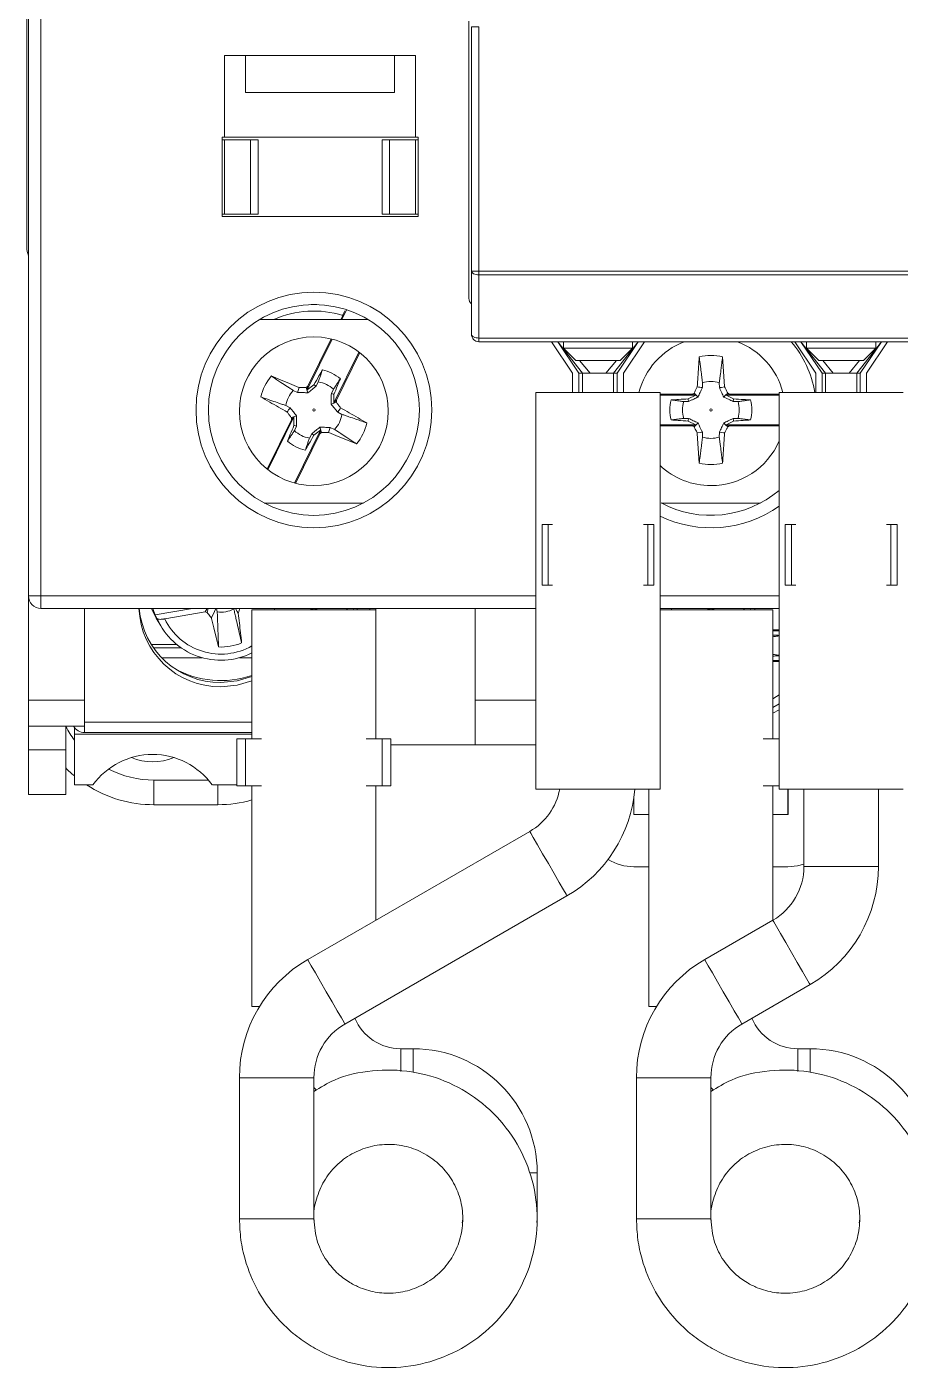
# Model space of a CAD drawing. Header units: millimetres. Extents: x 1004 to 59588, y 686 to 38112.
# Drawn here: x 44362.5 to 44397.7, y 36807.6 to 36861.7 of the extents above; entities that cross this region are included whole.
import ezdxf

# ---------------------------------------------------------------- set-up
doc = ezdxf.new("R2010")
doc.units = ezdxf.units.MM

msp = doc.modelspace()

# ---------------------------------------------------------------- linework, layer by layer
at = {"color": 7, "linetype": 'Continuous', "lineweight": 15}
for p, q in [((44362.549, 36838.707), (44362.549, 36904.707)), ((44363.049, 36904.707), (44363.049, 36838.707)), ((44362.481, 36890.789), (44362.481, 36852.789)), ((44380.299, 36850.707), (44380.299, 36861.881)), ((44380.399, 36851.809), (44380.399, 36861.657)), ((44380.399, 36861.657), (44380.699, 36861.657)), ((44380.699, 36861.657), (44380.699, 36851.809)), ((44378.149, 36860.507), (44370.449, 36860.507)), ((44370.449, 36860.507), (44370.449, 36857.207)), ((44371.299, 36859.007), (44371.299, 36860.507)), ((44377.299, 36860.507), (44377.299, 36859.007)), ((44378.149, 36857.207), (44378.149, 36860.507)), ((44377.299, 36859.007), (44371.299, 36859.007)), ((44370.349, 36857.207), (44370.449, 36857.207)), ((44370.349, 36857.207), (44370.349, 36854.007)), ((44370.448, 36857.107), (44370.349, 36857.107)), ((44370.448, 36857.107), (44370.448, 36854.107)), ((44371.499, 36857.107), (44370.448, 36857.107)), ((44370.449, 36857.207), (44378.149, 36857.207)), ((44371.499, 36857.107), (44371.499, 36854.107)), ((44371.799, 36857.107), (44371.499, 36857.107)), ((44371.799, 36857.107), (44371.799, 36854.107)), ((44376.799, 36854.107), (44376.799, 36857.107)), ((44377.099, 36857.107), (44376.799, 36857.107)), ((44377.099, 36854.107), (44377.099, 36857.107)), ((44378.149, 36857.107), (44377.099, 36857.107)), ((44378.149, 36857.207), (44378.249, 36857.207)), ((44378.149, 36857.107), (44378.149, 36854.107)), ((44378.249, 36857.107), (44378.149, 36857.107)), ((44378.249, 36857.207), (44378.249, 36854.007)), ((44370.349, 36854.107), (44370.448, 36854.107)), ((44370.448, 36854.107), (44371.499, 36854.107)), ((44371.499, 36854.107), (44371.799, 36854.107)), ((44376.799, 36854.107), (44377.099, 36854.107)), ((44377.099, 36854.107), (44378.149, 36854.107)), ((44378.149, 36854.107), (44378.249, 36854.107)), ((44370.349, 36854.007), (44378.249, 36854.007)), ((44380.399, 36851.809), (44380.699, 36851.809)), ((44380.399, 36849.257), (44380.399, 36851.809)), ((44380.699, 36851.659), (44380.699, 36851.809)), ((44380.699, 36851.809), (44409.899, 36851.809)), ((44409.899, 36851.659), (44380.699, 36851.659)), ((44380.699, 36851.659), (44380.699, 36849.107)), ((44373.936, 36850.456), (44374.163, 36850.456)), ((44376.229, 36849.856), (44371.87, 36849.856)), ((44375.211, 36850.023), (44375.129, 36849.856)), ((44375.364, 36850.249), (44375.171, 36849.856)), ((44374.783, 36849.065), (44373.779, 36847.019)), ((44374.745, 36849.074), (44373.809, 36847.167)), ((44380.699, 36849.107), (44409.899, 36849.107)), ((44380.699, 36848.957), (44380.699, 36849.107)), ((44409.899, 36848.957), (44380.699, 36848.957)), ((44384.478, 36847.687), (44383.626, 36848.957)), ((44383.875, 36848.957), (44384.731, 36847.687)), ((44383.875, 36848.957), (44384.874, 36847.687)), ((44384.104, 36848.957), (44384.104, 36848.697)), ((44384.104, 36848.697), (44386.894, 36848.697)), ((44384.104, 36848.697), (44384.604, 36848.197)), ((44386.124, 36847.687), (44387.124, 36848.957)), ((44386.268, 36847.687), (44387.124, 36848.957)), ((44386.394, 36848.197), (44386.894, 36848.697)), ((44387.373, 36848.957), (44386.521, 36847.687)), ((44386.894, 36848.697), (44386.894, 36848.957)), ((44394.278, 36847.687), (44393.426, 36848.957)), ((44393.675, 36848.957), (44394.531, 36847.687)), ((44393.675, 36848.957), (44394.674, 36847.687)), ((44393.904, 36848.957), (44393.904, 36848.697)), ((44393.904, 36848.697), (44396.694, 36848.697)), ((44393.904, 36848.697), (44394.404, 36848.197)), ((44395.924, 36847.687), (44396.924, 36848.957)), ((44396.068, 36847.687), (44396.924, 36848.957)), ((44396.194, 36848.197), (44396.694, 36848.697)), ((44397.173, 36848.957), (44396.321, 36847.687)), ((44396.694, 36848.697), (44396.694, 36848.957)), ((44374.856, 36846.49), (44375.865, 36848.544)), ((44374.956, 36846.605), (44375.896, 36848.521)), ((44386.394, 36848.197), (44384.604, 36848.197)), ((44384.759, 36848.197), (44385.182, 36847.687)), ((44385.817, 36847.687), (44386.24, 36848.197)), ((44396.194, 36848.197), (44394.404, 36848.197)), ((44394.559, 36848.197), (44394.982, 36847.687)), ((44395.617, 36847.687), (44396.04, 36848.197)), ((44384.478, 36846.917), (44384.478, 36847.687)), ((44384.731, 36847.687), (44384.731, 36846.917)), ((44384.874, 36847.687), (44384.731, 36847.687)), ((44385.182, 36847.687), (44384.874, 36847.687)), ((44384.874, 36847.687), (44384.874, 36846.917)), ((44385.196, 36847.687), (44385.182, 36847.687)), ((44385.817, 36847.687), (44385.803, 36847.687)), ((44386.124, 36847.687), (44385.817, 36847.687)), ((44386.124, 36847.687), (44386.268, 36847.687)), ((44386.124, 36847.687), (44386.124, 36846.917)), ((44386.268, 36847.687), (44386.268, 36846.917)), ((44386.521, 36847.687), (44386.521, 36846.917)), ((44394.278, 36846.917), (44394.278, 36847.687)), ((44394.531, 36847.687), (44394.531, 36846.917)), ((44394.674, 36847.687), (44394.531, 36847.687)), ((44394.982, 36847.687), (44394.674, 36847.687)), ((44394.674, 36847.687), (44394.674, 36846.917)), ((44394.996, 36847.687), (44394.982, 36847.687)), ((44395.617, 36847.687), (44395.603, 36847.687)), ((44395.924, 36847.687), (44395.617, 36847.687)), ((44395.924, 36847.687), (44396.068, 36847.687)), ((44395.924, 36847.687), (44395.924, 36846.917)), ((44396.068, 36847.687), (44396.068, 36846.917)), ((44396.321, 36847.687), (44396.321, 36846.917)), ((44373.74, 36847.114), (44373.809, 36847.167)), ((44374.051, 36847.226), (44373.779, 36847.019)), ((44373.809, 36847.167), (44373.779, 36847.019)), ((44374.227, 36847.339), (44374.139, 36847.167)), ((44374.753, 36846.865), (44374.835, 36847.04)), ((44389.711, 36847.301), (44389.707, 36847.108)), ((44390.391, 36847.108), (44390.388, 36847.301)), ((44373.391, 36846.911), (44373.217, 36846.993)), ((44374.856, 36846.49), (44374.854, 36846.832)), ((44374.856, 36846.49), (44374.956, 36846.605)), ((44374.956, 36846.605), (44374.956, 36846.517)), ((44382.999, 36846.917), (44382.999, 36830.917)), ((44382.999, 36846.917), (44387.999, 36846.917)), ((44387.999, 36830.917), (44387.999, 36846.917)), ((44389.293, 36846.846), (44387.999, 36846.846)), ((44389.44, 36846.807), (44387.999, 36846.807)), ((44389.149, 36846.55), (44388.956, 36846.546)), ((44389.44, 36846.807), (44389.134, 36846.655)), ((44389.293, 36846.846), (44389.372, 36846.885)), ((44389.44, 36846.807), (44389.293, 36846.846)), ((44390.805, 36846.846), (44390.659, 36846.807)), ((44392.799, 36846.807), (44390.659, 36846.807)), ((44390.964, 36846.655), (44390.659, 36846.807)), ((44390.727, 36846.885), (44390.805, 36846.846)), ((44392.799, 36846.846), (44390.805, 36846.846)), ((44391.143, 36846.546), (44390.95, 36846.55)), ((44392.799, 36846.917), (44392.799, 36830.917)), ((44392.799, 36846.917), (44397.799, 36846.917)), ((44372.918, 36846.385), (44373.09, 36846.297)), ((44375.18, 36846.03), (44375.009, 36846.118)), ((44373.143, 36845.81), (44372.167, 36843.82)), ((44373.242, 36845.925), (44372.198, 36843.796)), ((44373.242, 36845.925), (44373.143, 36845.81)), ((44373.143, 36845.81), (44373.143, 36845.898)), ((44373.242, 36845.925), (44373.245, 36845.583)), ((44373.345, 36845.55), (44373.263, 36845.375)), ((44374.707, 36845.504), (44374.882, 36845.422)), ((44387.999, 36845.607), (44389.44, 36845.607)), ((44387.999, 36845.569), (44389.293, 36845.569)), ((44388.956, 36845.869), (44389.149, 36845.865)), ((44389.134, 36845.76), (44389.44, 36845.607)), ((44389.293, 36845.569), (44389.44, 36845.607)), ((44389.372, 36845.53), (44389.293, 36845.569)), ((44390.659, 36845.607), (44390.964, 36845.76)), ((44390.659, 36845.607), (44390.805, 36845.569)), ((44390.659, 36845.607), (44392.799, 36845.607)), ((44390.805, 36845.569), (44390.727, 36845.53)), ((44390.805, 36845.569), (44392.799, 36845.569)), ((44390.95, 36845.865), (44391.143, 36845.869)), ((44373.271, 36843.259), (44374.32, 36845.396)), ((44373.309, 36843.249), (44374.289, 36845.248)), ((44373.872, 36845.076), (44373.96, 36845.248)), ((44374.048, 36845.189), (44374.32, 36845.396)), ((44374.289, 36845.248), (44374.32, 36845.396)), ((44374.359, 36845.301), (44374.289, 36845.248)), ((44389.707, 36845.307), (44389.711, 36845.114)), ((44390.388, 36845.114), (44390.391, 36845.307)), ((44372.052, 36842.456), (44376.047, 36842.456)), ((44388.052, 36842.456), (44392.047, 36842.456)), ((44383.245, 36839.14), (44383.245, 36841.591)), ((44383.492, 36841.591), (44383.245, 36841.591)), ((44383.492, 36841.591), (44383.492, 36839.14)), ((44383.67, 36841.591), (44383.492, 36841.591)), ((44387.507, 36841.591), (44387.328, 36841.591)), ((44387.507, 36841.591), (44387.507, 36839.14)), ((44387.754, 36841.591), (44387.507, 36841.591)), ((44387.754, 36841.591), (44387.754, 36839.14)), ((44393.045, 36839.14), (44393.045, 36841.591)), ((44393.292, 36841.591), (44393.045, 36841.591)), ((44393.292, 36841.591), (44393.292, 36839.14)), ((44393.47, 36841.591), (44393.292, 36841.591)), ((44397.307, 36841.591), (44397.128, 36841.591)), ((44397.307, 36841.591), (44397.307, 36839.14)), ((44397.554, 36841.591), (44397.307, 36841.591)), ((44397.554, 36841.591), (44397.554, 36839.14)), ((44383.245, 36839.14), (44383.492, 36839.14)), ((44383.67, 36839.14), (44383.492, 36839.14)), ((44387.507, 36839.14), (44387.328, 36839.14)), ((44387.754, 36839.14), (44387.507, 36839.14)), ((44393.045, 36839.14), (44393.292, 36839.14)), ((44393.47, 36839.14), (44393.292, 36839.14)), ((44397.307, 36839.14), (44397.128, 36839.14)), ((44397.554, 36839.14), (44397.307, 36839.14)), ((44362.549, 36838.707), (44363.049, 36838.707)), ((44362.549, 36834.507), (44362.549, 36838.707)), ((44363.049, 36838.707), (44363.049, 36838.207)), ((44363.049, 36838.707), (44382.999, 36838.707)), ((44387.999, 36838.707), (44392.799, 36838.707)), ((44382.999, 36838.207), (44363.049, 36838.207)), ((44364.799, 36834.507), (44364.799, 36838.207)), ((44367.695, 36837.818), (44367.506, 36838.207)), ((44367.65, 36837.946), (44369.156, 36838.207)), ((44367.734, 36837.788), (44367.65, 36837.946)), ((44368.041, 36837.784), (44369.666, 36838.067)), ((44369.666, 36838.067), (44369.742, 36838.207)), ((44369.75, 36838.042), (44369.666, 36838.067)), ((44369.786, 36838.207), (44369.75, 36838.042)), ((44370.13, 36838.207), (44370.156, 36838.064)), ((44370.823, 36838.18), (44370.819, 36838.207)), ((44371.549, 36838.151), (44371.549, 36832.951)), ((44376.549, 36838.151), (44371.549, 36838.151)), ((44372.471, 36838.151), (44372.448, 36838.207)), ((44373.874, 36838.207), (44374.049, 36838.143)), ((44374.049, 36838.143), (44374.225, 36838.207)), ((44374.049, 36838.143), (44374.049, 36838.207)), ((44375.405, 36838.207), (44375.367, 36838.151)), ((44375.651, 36838.207), (44375.627, 36838.151)), ((44375.799, 36838.151), (44375.799, 36838.207)), ((44376.299, 36838.151), (44376.299, 36838.207)), ((44376.549, 36832.951), (44376.549, 36838.207)), ((44376.549, 36832.951), (44376.549, 36838.151)), ((44380.549, 36838.207), (44380.549, 36834.507)), ((44392.799, 36838.207), (44387.999, 36838.207)), ((44392.549, 36838.151), (44387.999, 36838.151)), ((44388.471, 36838.151), (44388.448, 36838.207)), ((44389.874, 36838.207), (44390.049, 36838.143)), ((44390.049, 36838.143), (44390.225, 36838.207)), ((44390.049, 36838.143), (44390.049, 36838.207)), ((44391.405, 36838.207), (44391.367, 36838.151)), ((44391.651, 36838.207), (44391.627, 36838.151)), ((44391.814, 36838.207), (44391.817, 36838.151)), ((44392.549, 36832.951), (44392.549, 36838.151)), ((44367.695, 36837.818), (44367.879, 36837.5)), ((44392.799, 36837.346), (44392.549, 36837.346)), ((44392.799, 36837.307), (44392.549, 36837.307)), ((44367.497, 36836.751), (44368.518, 36836.751)), ((44367.59, 36836.612), (44368.702, 36836.612)), ((44367.918, 36836.218), (44369.55, 36836.218)), ((44371.049, 36836.218), (44371.549, 36836.218)), ((44392.549, 36836.107), (44392.799, 36836.107)), ((44392.549, 36836.069), (44392.799, 36836.069)), ((44362.549, 36834.507), (44364.799, 36834.507)), ((44362.549, 36833.457), (44362.549, 36834.507)), ((44364.799, 36833.457), (44364.799, 36834.507)), ((44376.549, 36834.152), (44376.549, 36834.152)), ((44380.549, 36834.507), (44382.999, 36834.507)), ((44380.549, 36834.507), (44380.549, 36832.707)), ((44392.799, 36834.358), (44392.549, 36834.216)), ((44392.799, 36834.109), (44392.549, 36833.98)), ((44364.799, 36833.616), (44371.549, 36833.616)), ((44362.549, 36833.457), (44364.799, 36833.457)), ((44362.549, 36833.457), (44362.549, 36832.507)), ((44364.049, 36833.457), (44364.049, 36832.507)), ((44364.399, 36833.403), (44364.399, 36833.384)), ((44364.399, 36833.384), (44364.414, 36833.384)), ((44364.399, 36833.384), (44364.399, 36833.13)), ((44364.399, 36833.13), (44371.549, 36833.13)), ((44364.399, 36833.13), (44364.399, 36831.089)), ((44364.799, 36833.457), (44364.799, 36833.203)), ((44364.799, 36833.203), (44371.549, 36833.203)), ((44362.549, 36832.507), (44364.049, 36832.507)), ((44362.549, 36830.707), (44362.549, 36832.507)), ((44364.049, 36832.507), (44364.049, 36830.707)), ((44371.299, 36832.951), (44370.945, 36832.951)), ((44370.945, 36832.951), (44370.945, 36831.051)), ((44371.936, 36832.951), (44371.299, 36832.951)), ((44371.299, 36832.951), (44371.299, 36831.051)), ((44376.799, 36832.951), (44376.162, 36832.951)), ((44376.799, 36832.951), (44377.153, 36832.951)), ((44376.799, 36831.051), (44376.799, 36832.951)), ((44377.153, 36832.951), (44377.153, 36831.051)), ((44380.549, 36832.707), (44377.153, 36832.707)), ((44382.999, 36832.707), (44380.549, 36832.707)), ((44392.799, 36832.951), (44392.162, 36832.951)), ((44392.799, 36832.951), (44392.799, 36832.951)), ((44392.799, 36831.051), (44392.799, 36832.951)), ((44365.142, 36831.089), (44364.399, 36831.089)), ((44367.603, 36831.284), (44367.603, 36830.289)), ((44367.603, 36831.284), (44369.801, 36831.284)), ((44370.945, 36831.089), (44369.957, 36831.089)), ((44370.179, 36831.089), (44370.179, 36830.289)), ((44370.945, 36831.051), (44371.299, 36831.051)), ((44371.299, 36831.051), (44371.936, 36831.051)), ((44371.549, 36831.051), (44371.549, 36822.151)), ((44376.162, 36831.051), (44376.799, 36831.051)), ((44376.549, 36825.633), (44376.549, 36831.051)), ((44376.799, 36831.051), (44377.153, 36831.051)), ((44382.999, 36830.917), (44387.999, 36830.917)), ((44387.549, 36830.917), (44387.549, 36822.151)), ((44392.162, 36831.051), (44392.799, 36831.051)), ((44392.549, 36825.633), (44392.549, 36831.051)), ((44392.799, 36831.051), (44392.799, 36831.051)), ((44392.799, 36830.917), (44397.799, 36830.917)), ((44393.149, 36830.917), (44393.149, 36829.901)), ((44393.162, 36829.889), (44393.162, 36830.917)), ((44393.799, 36830.917), (44393.799, 36827.798)), ((44396.799, 36827.798), (44396.799, 36830.917)), ((44364.049, 36830.707), (44362.549, 36830.707)), ((44370.179, 36830.289), (44367.603, 36830.289)), ((44386.937, 36829.889), (44386.937, 36830.55)), ((44386.949, 36830.638), (44386.949, 36829.901)), ((44386.949, 36829.901), (44386.937, 36829.889)), ((44387.549, 36829.889), (44386.937, 36829.889)), ((44387.549, 36829.901), (44386.949, 36829.901)), ((44393.149, 36829.901), (44392.549, 36829.901)), ((44393.162, 36829.889), (44392.549, 36829.889)), ((44393.149, 36829.901), (44393.162, 36829.889)), ((44382.749, 36829.213), (44373.799, 36824.045)), ((44387.549, 36827.789), (44386.949, 36827.789)), ((44393.149, 36827.789), (44392.549, 36827.789)), ((44393.799, 36827.798), (44396.799, 36827.798)), ((44375.299, 36821.447), (44384.249, 36826.614)), ((44392.549, 36825.633), (44389.799, 36824.045)), ((44391.299, 36821.447), (44394.049, 36823.035)), ((44371.857, 36822.151), (44371.549, 36822.151)), ((44376.549, 36822.151), (44376.519, 36822.151)), ((44376.549, 36822.151), (44376.549, 36822.169)), ((44387.857, 36822.151), (44387.549, 36822.151)), ((44392.549, 36822.151), (44392.519, 36822.151)), ((44392.549, 36822.151), (44392.549, 36822.169)), ((44378.049, 36820.451), (44377.549, 36820.451)), ((44377.549, 36820.451), (44377.549, 36819.533)), ((44378.049, 36820.451), (44378.049, 36819.5)), ((44394.049, 36820.451), (44393.549, 36820.451)), ((44393.549, 36820.451), (44393.549, 36819.533)), ((44394.049, 36820.451), (44394.049, 36819.5)), ((44371.049, 36819.282), (44371.049, 36813.591)), ((44371.049, 36819.282), (44374.049, 36819.282)), ((44374.049, 36813.591), (44374.049, 36819.282)), ((44387.049, 36819.282), (44387.049, 36813.591)), ((44387.049, 36819.282), (44390.049, 36819.282)), ((44390.049, 36813.591), (44390.049, 36819.282)), ((44374.049, 36818.881), (44374.159, 36818.777)), ((44390.049, 36818.881), (44390.159, 36818.777)), ((44383.049, 36815.451), (44382.747, 36815.451)), ((44383.049, 36813.591), (44383.049, 36815.451)), ((44371.049, 36813.591), (44374.049, 36813.591)), ((44380.049, 36813.591), (44380.026, 36813.424)), ((44383.037, 36813.439), (44383.049, 36813.591)), ((44387.049, 36813.591), (44390.049, 36813.591)), ((44396.049, 36813.591), (44396.026, 36813.424))]:
    msp.add_line(p, q, dxfattribs=at)
at = {"color": 7, "linetype": 'Continuous', "lineweight": 15, "flags": 128}
for points in [[(44380.399, 36851.809), (44380.405, 36851.78), (44380.422, 36851.752), (44380.45, 36851.726), (44380.487, 36851.703), (44380.533, 36851.684), (44380.585, 36851.671), (44380.641, 36851.662), (44380.699, 36851.659)], [(44380.399, 36849.257), (44380.405, 36849.228), (44380.422, 36849.2), (44380.45, 36849.174), (44380.487, 36849.151), (44380.533, 36849.133), (44380.585, 36849.119), (44380.641, 36849.11), (44380.699, 36849.107)], [(44390.521, 36848.356), (44390.547, 36847.956), (44390.574, 36847.556), (44390.6, 36847.156), (44390.601, 36847.136)], [(44372.328, 36847.578), (44372.699, 36847.425), (44373.07, 36847.272), (44373.441, 36847.119), (44373.459, 36847.112)], [(44373.391, 36846.911), (44373.418, 36846.992), (44373.459, 36847.112)], [(44373.812, 36846.903), (44373.784, 36846.983), (44373.74, 36847.114)], [(44374.139, 36847.167), (44374.068, 36847.214), (44374.051, 36847.226)], [(44390.391, 36847.108), (44390.476, 36847.12), (44390.601, 36847.136)], [(44374.745, 36846.445), (44374.825, 36846.472), (44374.956, 36846.517)], [(44374.753, 36846.865), (44374.834, 36846.838), (44374.854, 36846.832)], [(44389.149, 36846.55), (44389.137, 36846.634), (44389.134, 36846.655)], [(44389.53, 36846.727), (44389.47, 36846.787), (44389.372, 36846.885)], [(44390.569, 36846.727), (44390.629, 36846.787), (44390.727, 36846.885)], [(44390.95, 36846.55), (44390.961, 36846.634), (44390.964, 36846.655)], [(44373.354, 36845.97), (44373.274, 36845.942), (44373.143, 36845.898)], [(44375.009, 36846.118), (44375.056, 36846.189), (44375.103, 36846.259), (44375.126, 36846.294)], [(44373.345, 36845.55), (44373.265, 36845.577), (44373.245, 36845.583)], [(44374.287, 36845.512), (44374.314, 36845.432), (44374.359, 36845.301)], [(44374.707, 36845.504), (44374.68, 36845.423), (44374.64, 36845.303)], [(44389.149, 36845.865), (44389.137, 36845.781), (44389.134, 36845.76)], [(44389.53, 36845.688), (44389.47, 36845.628), (44389.372, 36845.53)], [(44390.569, 36845.688), (44390.629, 36845.628), (44390.727, 36845.53)], [(44390.95, 36845.865), (44390.961, 36845.781), (44390.964, 36845.76)], [(44373.96, 36845.248), (44374.03, 36845.201), (44374.048, 36845.189)], [(44375.771, 36844.837), (44375.4, 36844.99), (44375.029, 36845.143), (44374.658, 36845.296), (44374.64, 36845.303)], [(44389.707, 36845.307), (44389.623, 36845.295), (44389.498, 36845.279)], [(44389.578, 36844.059), (44389.551, 36844.459), (44389.525, 36844.859), (44389.499, 36845.259), (44389.498, 36845.279)], [(44390.391, 36845.307), (44390.476, 36845.295), (44390.56, 36845.284), (44390.601, 36845.279)], [(44367.557, 36838.207), (44367.597, 36838.085), (44367.65, 36837.946)], [(44370.092, 36838.207), (44370.038, 36838.087), (44369.917, 36837.82)], [(44370.892, 36838.207), (44370.963, 36838.082), (44371.004, 36838.009)], [(44370.208, 36836.65), (44370.113, 36837.034), (44370.017, 36837.418), (44369.922, 36837.801), (44369.917, 36837.82)], [(44370.299, 36835.218), (44370.964, 36835.284), (44371.549, 36835.46)], [(44371.549, 36835.286), (44370.964, 36835.111), (44370.299, 36835.044)], [(44392.549, 36834.555), (44392.697, 36834.648), (44392.799, 36834.721)], [(44382.749, 36829.213), (44382.786, 36829.149), (44382.893, 36828.964), (44383.059, 36828.677), (44383.268, 36828.315), (44383.499, 36827.914), (44383.731, 36827.512), (44383.94, 36827.15), (44384.106, 36826.863), (44384.213, 36826.678), (44384.249, 36826.614)], [(44393.149, 36827.789), (44393.54, 36827.827), (44393.799, 36827.897)], [(44392.549, 36825.633), (44392.586, 36825.569), (44392.693, 36825.385), (44392.859, 36825.098), (44393.068, 36824.735), (44393.299, 36824.334), (44393.531, 36823.933), (44393.74, 36823.57), (44393.906, 36823.283), (44394.013, 36823.098), (44394.049, 36823.035), (44394.049, 36823.035)], [(44373.799, 36824.045), (44373.836, 36823.982), (44373.942, 36823.797), (44374.108, 36823.51), (44374.317, 36823.148), (44374.549, 36822.746), (44374.781, 36822.345), (44374.99, 36821.983), (44375.156, 36821.695), (44375.263, 36821.511), (44375.299, 36821.447)], [(44389.799, 36824.045), (44389.836, 36823.982), (44389.942, 36823.797), (44390.108, 36823.51), (44390.317, 36823.148), (44390.549, 36822.746), (44390.781, 36822.345), (44390.99, 36821.983), (44391.156, 36821.695), (44391.263, 36821.511), (44391.299, 36821.447)]]:
    msp.add_lwpolyline(points, dxfattribs=at)
at = {"color": 7, "linetype": 'Continuous', "lineweight": 15}
for centre, radius in [((44374.049, 36846.207), 4.75), ((44374.049, 36846.207), 4.25), ((44374.049, 36846.156), 3), ((44374.049, 36846.207), 0.0467), ((44390.049, 36846.207), 0.0467)]:
    msp.add_circle(centre, radius, dxfattribs=at)
for centre, radius, start, end in [((44363.481, 36852.789), 1, 180, 201.279), ((44380.599, 36850.707), 0.3, 180, 228.1897), ((44374.049, 36846.207), 3.989, 73.071, 113.842), ((44380.699, 36849.257), 0.3, 180, 270), ((44390.049, 36846.156), 3, 110.9587, 165.2952), ((44390.049, 36846.156), 3, 14.7048, 69.0413), ((44390.049, 36846.207), 4.25, 9.6169, 40.3202), ((44390.049, 36846.207), 2.2, 77.6205, 102.3795), ((44374.049, 36846.207), 2.2, 141.4818, 166.2407), ((44374.049, 36846.207), 1.652, 49.7577, 77.9648), ((44374.049, 36846.207), 1.145, 46.655, 81.0676), ((44370.671, 36706.116), 142.272, 82.31069, 82.3959), ((44390.049, 36846.207), 1.145, 72.7937, 107.2063), ((44374.049, 36846.207), 1.145, 136.655, 171.0676), ((44390.049, 36846.207), 1.652, 165.8964, 194.1036), ((44390.049, 36846.207), 1.145, 162.7937, 197.2063), ((44390.049, 36846.207), 1.145, 342.7937, 17.2063), ((44390.049, 36846.207), 1.652, 345.8964, 14.1036), ((44491.63, 36766.858), 142.696, 146.17205, 146.25701), ((44374.049, 36846.207), 1.145, 316.655, 351.0676), ((44374.049, 36846.207), 2.2, 321.4818, 346.2407), ((44374.049, 36846.207), 1.652, 229.7577, 257.9648), ((44374.049, 36846.207), 1.145, 226.655, 261.0676), ((44390.049, 36846.207), 1.145, 252.7937, 287.2063), ((44390.049, 36846.156), 3, 270, 336.4435), ((44390.049, 36846.156), 3, 226.8953, 270), ((44390.049, 36846.207), 2.2, 257.6205, 282.3795), ((44390.049, 36846.207), 4.25, 241.9275, 310.3202), ((44390.049, 36846.207), 4.75, 244.4322, 305.3765), ((44363.049, 36838.707), 0.5, 180, 270), ((44370.274, 36838.32), 3.275, 181.9621, 270.4418), ((44370.275, 36838.496), 3.278, 185.0421, 270.4252), ((44370.299, 36839.215), 1.16, 262.8853, 296.817), ((44370.3, 36838.92), 2.805, 203.8029, 296.4359), ((44370.301, 36838.869), 2.507, 205.6414, 299.8658), ((44370.3, 36838.878), 2.23, 267.6465, 292.0556), ((44370.3, 36839.096), 3.801, 240.5072, 289.1935), ((44364.799, 36833.703), 0.5, 209.4213, 270), ((44367.549, 36834.289), 2.266, 247.7982, 292.2018), ((44381.499, 36831.378), 2.5, 300, 349.3934), ((44381.499, 36831.378), 5.5, 300, 355.2007), ((44386.949, 36829.789), 2, 238.4853, 270), ((44391.299, 36827.798), 2.5, 300, 0), ((44391.299, 36827.798), 5.5, 300, 0), ((44376.549, 36819.282), 5.5, 120, 180), ((44392.549, 36819.282), 5.5, 120, 180), ((44377.549, 36822.451), 2, 202.6685, 270), ((44393.549, 36822.451), 2, 202.6685, 270), ((44376.549, 36819.282), 2.5, 120, 180), ((44392.549, 36819.282), 2.5, 120, 180), ((44378.049, 36815.451), 5, 0, 90), ((44394.049, 36815.451), 5, 0, 90)]:
    msp.add_arc(centre, radius, start, end, dxfattribs=at)
for centre, major_axis, ratio, start_param, end_param in [((44367.603, 36835.284), (3.403, -2.103), 0.999979, 4.172301, 4.337305), ((44367.549, 36829.271), (0, -3.046), 0.984808, 2.210002, 4.073184), ((44367.603, 36835.289), (4.11, -2.848), 0.999984, 4.52797, 4.623046), ((44367.603, 36835.284), (3.403, -2.103), 0.999979, 4.791117, 5.265969), ((44367.603, 36835.289), (4.11, -2.848), 0.999984, 4.744893, 5.318406), ((44370.179, 36835.289), (4.11, 2.848), 0.999984, 4.106372, 4.383908)]:
    msp.add_ellipse(centre, major_axis=major_axis, ratio=ratio, start_param=start_param, end_param=end_param, dxfattribs=at)
for points, knots in [([(44375.301, 36850.201), (44375.292, 36850.184), (44375.271, 36850.144), (44375.238, 36850.079), (44375.217, 36850.036), (44375.211, 36850.023)], [0, 0, 0, 0, 0.338196, 0.807973, 1, 1, 1, 1]), ([(44389.498, 36847.136), (44389.506, 36847.27), (44389.524, 36847.54), (44389.551, 36847.946), (44389.569, 36848.22), (44389.578, 36848.356)], [0, 0, 0, 0, 0.328071, 0.664036, 1, 1, 1, 1]), ([(44389.578, 36848.356), (44389.589, 36848.264), (44389.609, 36848.108), (44389.641, 36847.854), (44389.668, 36847.644), (44389.689, 36847.473), (44389.702, 36847.375), (44389.708, 36847.326), (44389.711, 36847.301)], [0, 0, 0, 0, 0.263001, 0.445588, 0.722793, 0.861397, 0.930699, 1, 1, 1, 1]), ([(44390.388, 36847.301), (44390.391, 36847.326), (44390.397, 36847.375), (44390.409, 36847.473), (44390.431, 36847.644), (44390.457, 36847.854), (44390.49, 36848.108), (44390.509, 36848.264), (44390.521, 36848.356)], [0, 0, 0, 0, 0.069301, 0.1386032, 0.2772072, 0.5544122, 0.7369987, 1, 1, 1, 1]), ([(44373.217, 36846.993), (44373.196, 36847.007), (44373.155, 36847.034), (44373.072, 36847.088), (44372.928, 36847.183), (44372.751, 36847.299), (44372.537, 36847.44), (44372.406, 36847.526), (44372.328, 36847.578)], [0, 0, 0, 0, 0.069301, 0.138603, 0.277207, 0.554412, 0.736999, 1, 1, 1, 1]), ([(44374.394, 36847.823), (44374.347, 36847.741), (44374.233, 36847.542), (44374.118, 36847.343), (44374.051, 36847.226)], [0, 0, 0, 0, 0.409244, 1, 1, 1, 1]), ([(44374.394, 36847.823), (44374.37, 36847.755), (44374.331, 36847.64), (44374.283, 36847.502), (44374.251, 36847.409), (44374.235, 36847.362), (44374.227, 36847.339)], [0, 0, 0, 0, 0.422985, 0.711494, 0.855748, 1, 1, 1, 1]), ([(44385.803, 36847.687), (44385.755, 36847.687), (44385.659, 36847.687), (44385.499, 36847.687), (44385.34, 36847.687), (44385.244, 36847.687), (44385.196, 36847.687)], [0, 0, 0, 0, 0.250002, 0.500001, 0.750001, 1, 1, 1, 1]), ([(44395.603, 36847.687), (44395.555, 36847.687), (44395.459, 36847.687), (44395.299, 36847.687), (44395.14, 36847.687), (44395.044, 36847.687), (44394.996, 36847.687)], [0, 0, 0, 0, 0.250002, 0.5, 0.749998, 1, 1, 1, 1]), ([(44373.459, 36847.112), (44373.484, 36847.112), (44373.578, 36847.113), (44373.671, 36847.114), (44373.74, 36847.114)], [0, 0, 0, 0, 0.271067, 1, 1, 1, 1]), ([(44374.139, 36847.167), (44374.112, 36847.145), (44374.057, 36847.101), (44373.949, 36847.014), (44373.866, 36846.947), (44373.812, 36846.903)], [0, 0, 0, 0, 0.25445, 0.508913, 1, 1, 1, 1]), ([(44374.835, 36847.04), (44374.849, 36847.061), (44374.876, 36847.102), (44374.93, 36847.185), (44375.01, 36847.307), (44375.077, 36847.408), (44375.116, 36847.468)], [0, 0, 0, 0, 0.144251, 0.288507, 0.577015, 1, 1, 1, 1]), ([(44374.854, 36846.832), (44374.903, 36846.951), (44374.991, 36847.163), (44375.078, 36847.375), (44375.116, 36847.468)], [0, 0, 0, 0, 0.561171, 1, 1, 1, 1]), ([(44389.372, 36846.885), (44389.389, 36846.918), (44389.421, 36846.985), (44389.463, 36847.068), (44389.489, 36847.119), (44389.498, 36847.136)], [0, 0, 0, 0, 0.39639, 0.792784, 1, 1, 1, 1]), ([(44389.707, 36847.108), (44389.693, 36847.076), (44389.663, 36847.013), (44389.604, 36846.887), (44389.559, 36846.791), (44389.53, 36846.727)], [0, 0, 0, 0, 0.254446, 0.508908, 1, 1, 1, 1]), ([(44390.569, 36846.727), (44390.542, 36846.785), (44390.499, 36846.878), (44390.44, 36847.005), (44390.408, 36847.074), (44390.391, 36847.108)], [0, 0, 0, 0, 0.446213, 0.722891, 1, 1, 1, 1]), ([(44390.601, 36847.136), (44390.613, 36847.114), (44390.655, 36847.03), (44390.696, 36846.946), (44390.727, 36846.885)], [0, 0, 0, 0, 0.271066, 1, 1, 1, 1]), ([(44372.972, 36846.121), (44372.857, 36846.188), (44372.622, 36846.323), (44372.269, 36846.526), (44372.031, 36846.662), (44371.913, 36846.731)], [0, 0, 0, 0, 0.32807, 0.664036, 1, 1, 1, 1]), ([(44371.913, 36846.731), (44372, 36846.701), (44372.149, 36846.65), (44372.391, 36846.567), (44372.592, 36846.498), (44372.755, 36846.442), (44372.848, 36846.409), (44372.895, 36846.393), (44372.918, 36846.385)], [0, 0, 0, 0, 0.263002, 0.445588, 0.722793, 0.861397, 0.930699, 1, 1, 1, 1]), ([(44373.812, 36846.903), (44373.748, 36846.904), (44373.645, 36846.906), (44373.506, 36846.909), (44373.43, 36846.911), (44373.391, 36846.911)], [0, 0, 0, 0, 0.446212, 0.722892, 1, 1, 1, 1]), ([(44374.745, 36846.445), (44374.746, 36846.509), (44374.748, 36846.612), (44374.751, 36846.751), (44374.753, 36846.827), (44374.753, 36846.865)], [0, 0, 0, 0, 0.4462101, 0.7228888, 1, 1, 1, 1]), ([(44374.956, 36846.517), (44374.978, 36846.488), (44375.024, 36846.429), (44375.081, 36846.354), (44375.115, 36846.309), (44375.126, 36846.294)], [0, 0, 0, 0, 0.39639, 0.792779, 1, 1, 1, 1]), ([(44389.134, 36846.655), (44389.006, 36846.647), (44388.777, 36846.632), (44388.548, 36846.617), (44388.448, 36846.61)], [0, 0, 0, 0, 0.561171, 1, 1, 1, 1]), ([(44388.956, 36846.546), (44388.931, 36846.549), (44388.882, 36846.555), (44388.784, 36846.568), (44388.639, 36846.586), (44388.519, 36846.601), (44388.448, 36846.61)], [0, 0, 0, 0, 0.144252, 0.288507, 0.577015, 1, 1, 1, 1]), ([(44389.53, 36846.727), (44389.472, 36846.7), (44389.378, 36846.657), (44389.252, 36846.598), (44389.183, 36846.566), (44389.149, 36846.55)], [0, 0, 0, 0, 0.44621, 0.722888, 1, 1, 1, 1]), ([(44390.95, 36846.55), (44390.918, 36846.564), (44390.855, 36846.594), (44390.729, 36846.653), (44390.633, 36846.698), (44390.569, 36846.727)], [0, 0, 0, 0, 0.254447, 0.508911, 1, 1, 1, 1]), ([(44391.651, 36846.61), (44391.557, 36846.616), (44391.328, 36846.631), (44391.1, 36846.646), (44390.964, 36846.655)], [0, 0, 0, 0, 0.409243, 1, 1, 1, 1]), ([(44391.651, 36846.61), (44391.58, 36846.601), (44391.459, 36846.586), (44391.315, 36846.568), (44391.217, 36846.555), (44391.168, 36846.549), (44391.143, 36846.546)], [0, 0, 0, 0, 0.422986, 0.711494, 0.855748, 1, 1, 1, 1]), ([(44373.143, 36845.898), (44373.12, 36845.927), (44373.075, 36845.986), (44373.018, 36846.061), (44372.984, 36846.106), (44372.972, 36846.121)], [0, 0, 0, 0, 0.396382, 0.792777, 1, 1, 1, 1]), ([(44373.09, 36846.297), (44373.112, 36846.27), (44373.156, 36846.216), (44373.243, 36846.107), (44373.31, 36846.024), (44373.354, 36845.97)], [0, 0, 0, 0, 0.25445, 0.508913, 1, 1, 1, 1]), ([(44373.354, 36845.97), (44373.353, 36845.906), (44373.351, 36845.803), (44373.348, 36845.664), (44373.346, 36845.588), (44373.345, 36845.55)], [0, 0, 0, 0, 0.4462101, 0.7228888, 1, 1, 1, 1]), ([(44375.009, 36846.118), (44374.987, 36846.145), (44374.943, 36846.199), (44374.856, 36846.308), (44374.789, 36846.391), (44374.745, 36846.445)], [0, 0, 0, 0, 0.254444, 0.508908, 1, 1, 1, 1]), ([(44375.126, 36846.294), (44375.242, 36846.227), (44375.477, 36846.092), (44375.83, 36845.889), (44376.068, 36845.752), (44376.186, 36845.684)], [0, 0, 0, 0, 0.32807, 0.664036, 1, 1, 1, 1]), ([(44376.186, 36845.684), (44376.098, 36845.714), (44375.949, 36845.765), (44375.707, 36845.848), (44375.507, 36845.917), (44375.344, 36845.973), (44375.251, 36846.006), (44375.204, 36846.022), (44375.18, 36846.03)], [0, 0, 0, 0, 0.263001, 0.445587, 0.722793, 0.861397, 0.930699, 1, 1, 1, 1]), ([(44373.245, 36845.583), (44373.196, 36845.464), (44373.108, 36845.252), (44373.021, 36845.04), (44372.982, 36844.947)], [0, 0, 0, 0, 0.561167, 1, 1, 1, 1]), ([(44373.96, 36845.248), (44373.987, 36845.27), (44374.041, 36845.314), (44374.15, 36845.401), (44374.232, 36845.468), (44374.287, 36845.512)], [0, 0, 0, 0, 0.254444, 0.508905, 1, 1, 1, 1]), ([(44374.287, 36845.512), (44374.351, 36845.511), (44374.454, 36845.509), (44374.593, 36845.506), (44374.669, 36845.504), (44374.707, 36845.504)], [0, 0, 0, 0, 0.446212, 0.722888, 1, 1, 1, 1]), ([(44374.882, 36845.422), (44374.903, 36845.408), (44374.944, 36845.381), (44375.027, 36845.327), (44375.171, 36845.232), (44375.348, 36845.116), (44375.561, 36844.975), (44375.693, 36844.889), (44375.771, 36844.837)], [0, 0, 0, 0, 0.069301, 0.138603, 0.277207, 0.554413, 0.736999, 1, 1, 1, 1]), ([(44388.448, 36845.805), (44388.519, 36845.814), (44388.639, 36845.829), (44388.784, 36845.847), (44388.882, 36845.86), (44388.931, 36845.866), (44388.956, 36845.869)], [0, 0, 0, 0, 0.422985, 0.711493, 0.855748, 1, 1, 1, 1]), ([(44388.448, 36845.805), (44388.541, 36845.799), (44388.77, 36845.784), (44388.999, 36845.769), (44389.134, 36845.76)], [0, 0, 0, 0, 0.409244, 1, 1, 1, 1]), ([(44389.149, 36845.865), (44389.18, 36845.851), (44389.244, 36845.821), (44389.37, 36845.762), (44389.466, 36845.717), (44389.53, 36845.688)], [0, 0, 0, 0, 0.254447, 0.50891, 1, 1, 1, 1]), ([(44389.498, 36845.279), (44389.486, 36845.301), (44389.444, 36845.385), (44389.402, 36845.469), (44389.372, 36845.53)], [0, 0, 0, 0, 0.271066, 1, 1, 1, 1]), ([(44389.53, 36845.688), (44389.557, 36845.63), (44389.6, 36845.536), (44389.659, 36845.41), (44389.691, 36845.341), (44389.707, 36845.307)], [0, 0, 0, 0, 0.446213, 0.72289, 1, 1, 1, 1]), ([(44390.391, 36845.307), (44390.406, 36845.338), (44390.436, 36845.402), (44390.495, 36845.528), (44390.539, 36845.624), (44390.569, 36845.688)], [0, 0, 0, 0, 0.2544456, 0.5089115, 1, 1, 1, 1]), ([(44390.569, 36845.688), (44390.627, 36845.715), (44390.72, 36845.758), (44390.847, 36845.817), (44390.916, 36845.849), (44390.95, 36845.865)], [0, 0, 0, 0, 0.4462109, 0.7228895, 1, 1, 1, 1]), ([(44390.727, 36845.53), (44390.71, 36845.497), (44390.677, 36845.43), (44390.635, 36845.346), (44390.61, 36845.296), (44390.601, 36845.279)], [0, 0, 0, 0, 0.396388, 0.792787, 1, 1, 1, 1]), ([(44390.964, 36845.76), (44391.093, 36845.768), (44391.322, 36845.783), (44391.551, 36845.798), (44391.651, 36845.805)], [0, 0, 0, 0, 0.56117, 1, 1, 1, 1]), ([(44391.143, 36845.869), (44391.168, 36845.866), (44391.217, 36845.86), (44391.315, 36845.847), (44391.459, 36845.829), (44391.58, 36845.814), (44391.651, 36845.805)], [0, 0, 0, 0, 0.144252, 0.288506, 0.577014, 1, 1, 1, 1]), ([(44373.263, 36845.375), (44373.25, 36845.354), (44373.223, 36845.313), (44373.169, 36845.23), (44373.089, 36845.108), (44373.022, 36845.007), (44372.982, 36844.947)], [0, 0, 0, 0, 0.144252, 0.288506, 0.577015, 1, 1, 1, 1]), ([(44373.705, 36844.592), (44373.752, 36844.674), (44373.866, 36844.873), (44373.981, 36845.071), (44374.048, 36845.189)], [0, 0, 0, 0, 0.409244, 1, 1, 1, 1]), ([(44373.705, 36844.592), (44373.728, 36844.66), (44373.768, 36844.775), (44373.815, 36844.913), (44373.847, 36845.006), (44373.864, 36845.053), (44373.872, 36845.076)], [0, 0, 0, 0, 0.422986, 0.711494, 0.855748, 1, 1, 1, 1]), ([(44374.64, 36845.303), (44374.615, 36845.303), (44374.521, 36845.302), (44374.427, 36845.301), (44374.359, 36845.301)], [0, 0, 0, 0, 0.271062, 1, 1, 1, 1]), ([(44389.711, 36845.114), (44389.708, 36845.089), (44389.702, 36845.04), (44389.689, 36844.942), (44389.668, 36844.771), (44389.641, 36844.561), (44389.609, 36844.307), (44389.589, 36844.151), (44389.578, 36844.059)], [0, 0, 0, 0, 0.069301, 0.138603, 0.277206, 0.554412, 0.736998, 1, 1, 1, 1]), ([(44390.521, 36844.059), (44390.509, 36844.151), (44390.49, 36844.307), (44390.457, 36844.561), (44390.431, 36844.771), (44390.409, 36844.942), (44390.397, 36845.04), (44390.391, 36845.089), (44390.388, 36845.114)], [0, 0, 0, 0, 0.263002, 0.445588, 0.722794, 0.861397, 0.930699, 1, 1, 1, 1]), ([(44390.601, 36845.279), (44390.592, 36845.145), (44390.575, 36844.875), (44390.548, 36844.468), (44390.53, 36844.195), (44390.521, 36844.059)], [0, 0, 0, 0, 0.328069, 0.664033, 1, 1, 1, 1]), ([(44369.917, 36837.82), (44369.902, 36837.84), (44369.846, 36837.914), (44369.79, 36837.988), (44369.75, 36838.042)], [0, 0, 0, 0, 0.27107, 1, 1, 1, 1]), ([(44370.156, 36838.064), (44370.157, 36838.031), (44370.159, 36837.965), (44370.164, 36837.835), (44370.173, 36837.606), (44370.183, 36837.324), (44370.196, 36836.984), (44370.204, 36836.774), (44370.208, 36836.65)], [0, 0, 0, 0, 0.069302, 0.138603, 0.277207, 0.554414, 0.736999, 1, 1, 1, 1]), ([(44371.137, 36836.812), (44371.109, 36836.931), (44371.063, 36837.134), (44370.987, 36837.463), (44370.925, 36837.736), (44370.874, 36837.958), (44370.845, 36838.084), (44370.83, 36838.148), (44370.823, 36838.18)], [0, 0, 0, 0, 0.263001, 0.445586, 0.722792, 0.861396, 0.930698, 1, 1, 1, 1]), ([(44371.064, 36838.207), (44371.06, 36838.195), (44371.046, 36838.146), (44371.026, 36838.08), (44371.01, 36838.027), (44371.004, 36838.009)], [0, 0, 0, 0, 0.1948078, 0.7235702, 1, 1, 1, 1]), ([(44371.004, 36838.009), (44371.019, 36837.878), (44371.048, 36837.613), (44371.092, 36837.214), (44371.122, 36836.946), (44371.137, 36836.812)], [0, 0, 0, 0, 0.328071, 0.664034, 1, 1, 1, 1]), ([(44367.734, 36837.788), (44367.741, 36837.783), (44367.754, 36837.771), (44367.814, 36837.764), (44367.896, 36837.765), (44367.976, 36837.774), (44368.026, 36837.782), (44368.041, 36837.784)], [0, 0, 0, 0, 0.221011, 0.441884, 0.666449, 0.89723, 1, 1, 1, 1]), ([(44392.799, 36837.117), (44392.74, 36837.121), (44392.656, 36837.126), (44392.573, 36837.131), (44392.549, 36837.133)], [0, 0, 0, 0, 0.716943, 1, 1, 1, 1]), ([(44392.799, 36837.097), (44392.762, 36837.092), (44392.679, 36837.082), (44392.595, 36837.071), (44392.549, 36837.066)], [0, 0, 0, 0, 0.45111, 1, 1, 1, 1]), ([(44392.549, 36836.349), (44392.595, 36836.344), (44392.679, 36836.333), (44392.762, 36836.323), (44392.799, 36836.318)], [0, 0, 0, 0, 0.54889, 1, 1, 1, 1]), ([(44392.549, 36836.282), (44392.566, 36836.283), (44392.649, 36836.288), (44392.733, 36836.294), (44392.799, 36836.298)], [0, 0, 0, 0, 0.201809, 1, 1, 1, 1]), ([(44371.049, 36813.591), (44371.061, 36813.308), (44371.083, 36812.757), (44371.303, 36811.754), (44371.743, 36810.686), (44372.442, 36809.695), (44373.156, 36808.997), (44373.84, 36808.502), (44374.744, 36808.011), (44375.987, 36807.617), (44377.567, 36807.544), (44379.123, 36807.887), (44380.538, 36808.625), (44381.712, 36809.705), (44382.563, 36811.054), (44383.034, 36812.578), (44383.091, 36814.173), (44382.731, 36815.726), (44381.979, 36817.133), (44380.885, 36818.296), (44379.528, 36819.132), (44377.997, 36819.589), (44376.409, 36819.617), (44375.043, 36819.331), (44374.32, 36818.894), (44374.049, 36818.73)], [0, 0, 0, 0, 0.027104, 0.05257, 0.09792, 0.136472, 0.167828, 0.192929, 0.216993, 0.266031, 0.316157, 0.36653, 0.416783, 0.466992, 0.517355, 0.567613, 0.617822, 0.668187, 0.718453, 0.768657, 0.819015, 0.869289, 0.919494, 0.969847, 1, 1, 1, 1]), ([(44387.049, 36813.591), (44387.061, 36813.308), (44387.083, 36812.757), (44387.303, 36811.754), (44387.743, 36810.686), (44388.442, 36809.695), (44389.156, 36808.997), (44389.84, 36808.502), (44390.744, 36808.011), (44391.987, 36807.617), (44393.567, 36807.544), (44395.123, 36807.887), (44396.538, 36808.625), (44397.712, 36809.705), (44398.563, 36811.054), (44399.034, 36812.578), (44399.091, 36814.173), (44398.731, 36815.726), (44397.979, 36817.133), (44396.885, 36818.296), (44395.528, 36819.132), (44393.997, 36819.589), (44392.409, 36819.617), (44391.043, 36819.331), (44390.32, 36818.894), (44390.049, 36818.73)], [0, 0, 0, 0, 0.027104, 0.052571, 0.09792, 0.136472, 0.167828, 0.192929, 0.216994, 0.266031, 0.316158, 0.366531, 0.416784, 0.466992, 0.517356, 0.567613, 0.617822, 0.668187, 0.718453, 0.768657, 0.819015, 0.869289, 0.919494, 0.969847, 1, 1, 1, 1]), ([(44374.057, 36813.541), (44374.054, 36813.562), (44374.016, 36813.844), (44374.136, 36814.395), (44374.429, 36815.129), (44374.925, 36815.758), (44375.561, 36816.237), (44376.303, 36816.533), (44377.095, 36816.626), (44377.883, 36816.51), (44378.615, 36816.191), (44379.239, 36815.693), (44379.71, 36815.051), (44379.999, 36814.306), (44380.083, 36813.513), (44379.958, 36812.726), (44379.632, 36811.998), (44379.127, 36811.38), (44378.48, 36810.915), (44377.739, 36810.637), (44376.979, 36810.562), (44376.369, 36810.653), (44375.883, 36810.817), (44375.461, 36811.028), (44374.986, 36811.38), (44374.519, 36811.921), (44374.133, 36812.676), (44374.079, 36813.273), (44374.049, 36813.591)], [0, 0, 0, 0, 0.00336, 0.045242, 0.086991, 0.128854, 0.170751, 0.212504, 0.254355, 0.296258, 0.338012, 0.379857, 0.42177, 0.463523, 0.505355, 0.547272, 0.589031, 0.630858, 0.672783, 0.714539, 0.755271, 0.793027, 0.811887, 0.83656, 0.86782, 0.905405, 0.949437, 1, 1, 1, 1]), ([(44390.057, 36813.541), (44390.054, 36813.562), (44390.016, 36813.844), (44390.136, 36814.395), (44390.429, 36815.129), (44390.925, 36815.758), (44391.561, 36816.237), (44392.303, 36816.533), (44393.095, 36816.626), (44393.883, 36816.51), (44394.615, 36816.191), (44395.238, 36815.693), (44395.71, 36815.051), (44395.999, 36814.307), (44396.083, 36813.513), (44395.958, 36812.726), (44395.632, 36811.998), (44395.127, 36811.38), (44394.48, 36810.915), (44393.739, 36810.637), (44392.979, 36810.562), (44392.369, 36810.653), (44391.883, 36810.817), (44391.461, 36811.028), (44390.986, 36811.38), (44390.52, 36811.921), (44390.133, 36812.676), (44390.079, 36813.273), (44390.049, 36813.591)], [0, 0, 0, 0, 0.003343, 0.045225, 0.086976, 0.128838, 0.170736, 0.21249, 0.254342, 0.296245, 0.337999, 0.379845, 0.421758, 0.463512, 0.505344, 0.547262, 0.589021, 0.630849, 0.672774, 0.714531, 0.755264, 0.793021, 0.811881, 0.836554, 0.867815, 0.905402, 0.949435, 1, 1, 1, 1])]:
    msp.add_open_spline(points, degree=3, knots=knots, dxfattribs=at)

doc.saveas('drawing.dxf')
